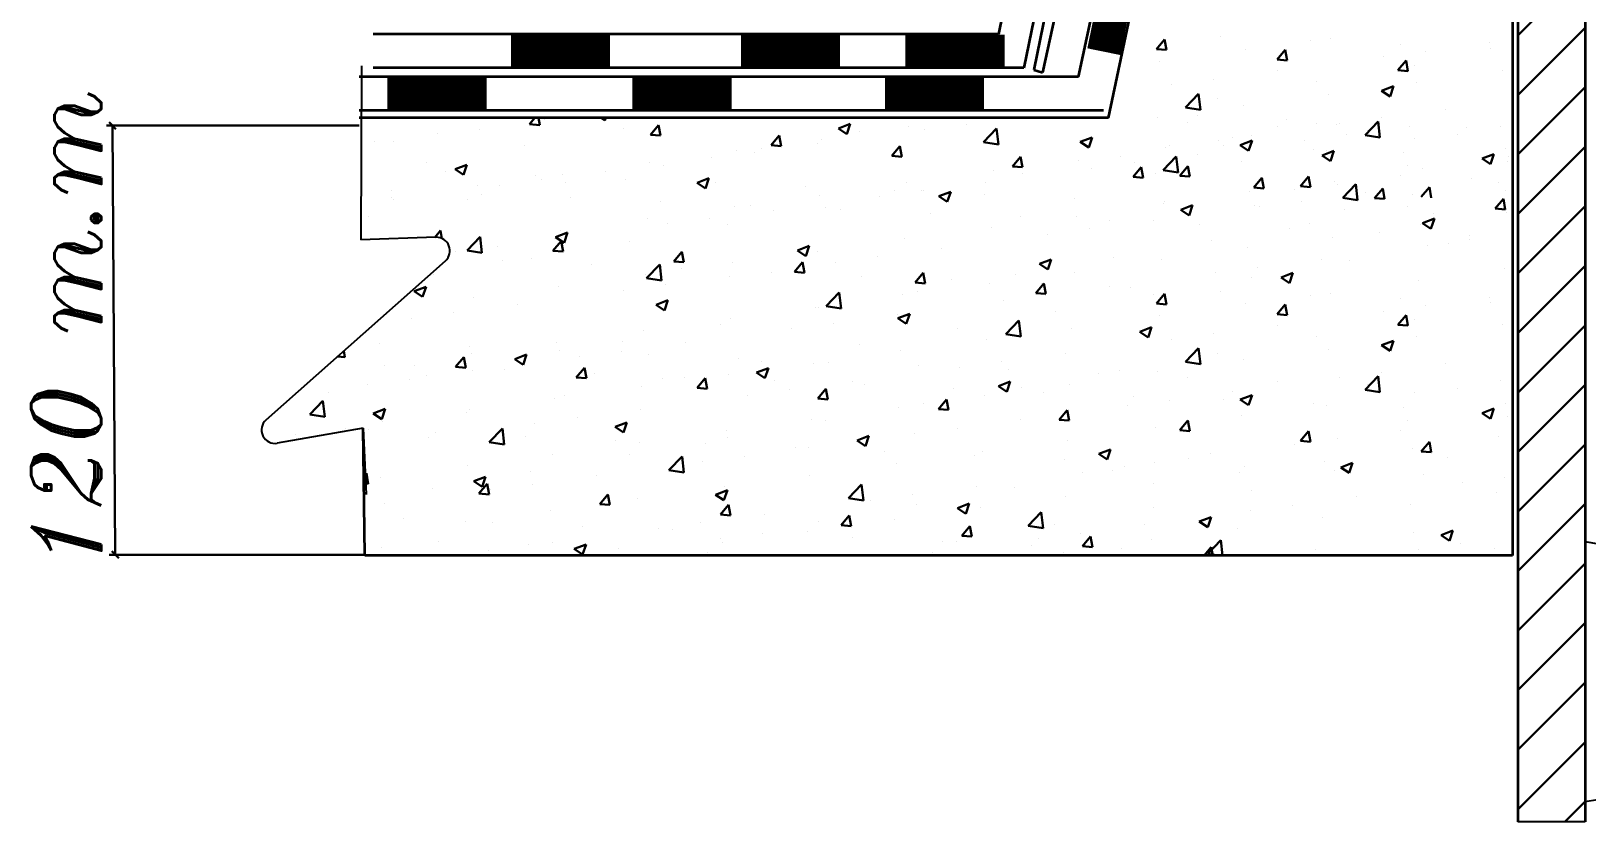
# Model space of a CAD drawing. Extents: x 594 to 813, y 174 to 240.
# Drawn here: x 622.874 to 625.056, y 224.136 to 225.245 of the extents above; entities that cross this region are included whole.
import ezdxf
from ezdxf.enums import TextEntityAlignment as Align

# ---------------------------------------------------------------- set-up
doc = ezdxf.new("R2010")
doc.units = 0
doc.header["$MEASUREMENT"] = 0
doc.header["$PDMODE"] = 35
doc.header["$PDSIZE"] = 0.5
doc.layers.get('0').update_dxf_attribs({"linetype": 'CONTINUOUS', "lineweight": 30})
doc.layers.get('Defpoints').update_dxf_attribs({"linetype": 'CONTINUOUS'})
for name, color, linetype, lineweight in [('2', 2, 'CONTINUOUS', 25), ('5', 5, 'CONTINUOUS', 35), ('AC.REF(S). PIPING', 3, 'CONTINUOUS', 30)]:
    doc.layers.add(name, color=color, linetype=linetype, lineweight=lineweight)
doc.layers.add('Duct', color=4, linetype='CONTINUOUS')
doc.styles.add('ROMANC', font='italict.shx')

# ---------------------------------------------------------------- blocks, each defined once
blk = doc.blocks.new('A$C5DD3573E')
at = {"color": 0}
for p, q in [((-33533.694, -5716.551), (-33455.652, -5638.509)), ((-33533.694, -5785.53), (-33455.652, -5707.489)), ((-33952.653, -5732.266), (-33943.248, -5721.057)), ((-33952.653, -5732.266), (-33940.992, -5733.286)), ((-33940.994, -5733.286), (-33943.25, -5721.057)), ((-33878.221, -5717.931), (-33878.221, -5717.931)), ((-33849.139, -5732.585), (-33849.139, -5732.585)), ((-33812.713, -5744.509), (-33803.307, -5733.3)), ((-33801.053, -5745.53), (-33803.309, -5733.3)), ((-33774.07, -5722.332), (-33774.07, -5722.332)), ((-33750.59, -5720.095), (-33750.59, -5720.095)), ((-33669.919, -5726.732), (-33669.919, -5726.732)), ((-33640.693, -5734.887), (-33640.693, -5734.887)), ((-33566.8, -5725.159), (-33566.8, -5725.159)), ((-33565.768, -5731.133), (-33565.768, -5731.133)), ((-33949.312, -5746.323), (-33949.312, -5746.323)), ((-33812.713, -5744.509), (-33801.051, -5745.529)), ((-33689.535, -5741.317), (-33689.535, -5741.317)), ((-33672.773, -5756.752), (-33663.367, -5745.543)), ((-33661.113, -5757.773), (-33663.369, -5745.543)), ((-33653.919, -5750.804), (-33653.919, -5750.804)), ((-33886.645, -5767.267), (-33886.645, -5767.267)), ((-33812.753, -5757.539), (-33812.753, -5757.539)), ((-33767.701, -5770.335), (-33767.701, -5770.335)), ((-33672.773, -5756.752), (-33661.111, -5757.773)), ((-33651.628, -5770.416), (-33651.628, -5770.416)), ((-33551.455, -5756.678), (-33551.455, -5756.678)), ((-33935.488, -5773.697), (-33935.488, -5773.697)), ((-33919.136, -5799.845), (-33903.94, -5784.007)), ((-33901.786, -5802.536), (-33903.942, -5784.007)), ((-33881.483, -5789.866), (-33881.483, -5789.866)), ((-33752.963, -5785.044), (-33752.963, -5785.044)), ((-33691.616, -5780.54), (-33677.955, -5775.296)), ((-33691.616, -5780.54), (-33681.911, -5787.086)), ((-33681.913, -5787.086), (-33677.957, -5775.296)), ((-33533.694, -5854.51), (-33455.652, -5776.468)), ((-33919.136, -5799.845), (-33901.784, -5802.536)), ((-33851.511, -5797.534), (-33851.511, -5797.534)), ((-33618.126, -5802.11), (-33618.126, -5802.11)), ((-34737.446, -5825.344), (-34737.446, -5825.344)), ((-34679.426, -5819.23), (-34673.297, -5811.925)), ((-34679.426, -5819.23), (-34667.765, -5820.25)), ((-34667.767, -5820.25), (-34669.302, -5811.925)), ((-34662.668, -5813.397), (-34662.668, -5813.397)), ((-34638.898, -5812.853), (-34638.898, -5812.853)), ((-34596.794, -5811.925), (-34592.068, -5815.113)), ((-34592.07, -5815.112), (-34591, -5811.925)), ((-34571.08, -5824.281), (-34571.08, -5824.281)), ((-34539.486, -5831.473), (-34530.08, -5820.264)), ((-34527.826, -5832.493), (-34530.082, -5820.263)), ((-34321.383, -5824.192), (-34307.722, -5818.948)), ((-34321.383, -5824.192), (-34311.678, -5830.738)), ((-34311.68, -5830.738), (-34307.724, -5818.948)), ((-34239.879, -5822.318), (-34239.879, -5822.318)), ((-34222.089, -5825.588), (-34222.089, -5825.588)), ((-34173.247, -5819.158), (-34173.247, -5819.158)), ((-34153.226, -5840.14), (-34138.029, -5824.302)), ((-34135.876, -5842.83), (-34138.032, -5824.301)), ((-33951.685, -5811.271), (-33951.685, -5811.271)), ((-33916.215, -5817.628), (-33916.215, -5817.628)), ((-33905.562, -5809.596), (-33905.562, -5809.596)), ((-33812.064, -5822.029), (-33812.064, -5822.029)), ((-33801.411, -5813.996), (-33801.411, -5813.996)), ((-33767.126, -5818.212), (-33767.126, -5818.212)), ((-33743.473, -5820.184), (-33743.473, -5820.184)), ((-33740.861, -5818.268), (-33740.861, -5818.268)), ((-33710.913, -5832.139), (-33695.716, -5816.301)), ((-33697.26, -5818.397), (-33697.26, -5818.397)), ((-33693.563, -5834.83), (-33695.719, -5816.301)), ((-33692.019, -5811.838), (-33692.019, -5811.838)), ((-33658.775, -5821.621), (-33658.775, -5821.621)), ((-33593.11, -5822.798), (-33593.11, -5822.798)), ((-33553.827, -5821.627), (-33553.827, -5821.627)), ((-34859.778, -5839.347), (-34859.778, -5839.347)), ((-34837.62, -5839.081), (-34837.62, -5839.081)), ((-34785.886, -5829.619), (-34785.886, -5829.619)), ((-34684.862, -5843.812), (-34684.862, -5843.812)), ((-34539.486, -5831.473), (-34527.824, -5832.493)), ((-34399.546, -5843.716), (-34390.14, -5832.507)), ((-34399.546, -5843.716), (-34387.884, -5844.737)), ((-34387.886, -5844.736), (-34390.142, -5832.507)), ((-34345.307, -5841.81), (-34345.307, -5841.81)), ((-34341.214, -5836.946), (-34341.214, -5836.946)), ((-34296.766, -5828.058), (-34296.766, -5828.058)), ((-34153.226, -5840.14), (-34135.874, -5842.831)), ((-34040.993, -5839.818), (-34027.332, -5834.574)), ((-34040.993, -5839.818), (-34031.288, -5846.364)), ((-34031.29, -5846.364), (-34027.334, -5834.574)), ((-33880.908, -5837.743), (-33880.908, -5837.743)), ((-33875.078, -5843.836), (-33875.078, -5843.836)), ((-33864.079, -5834.49), (-33864.079, -5834.49)), ((-33855.547, -5843.467), (-33841.886, -5838.223)), ((-33855.547, -5843.467), (-33845.842, -5850.013)), ((-33845.844, -5850.013), (-33841.888, -5838.223)), ((-33842.021, -5832.674), (-33842.021, -5832.674)), ((-33781.51, -5837.779), (-33781.51, -5837.779)), ((-33732.667, -5831.349), (-33732.667, -5831.349)), ((-33710.913, -5832.139), (-33693.561, -5834.83)), ((-33707.913, -5826.43), (-33707.913, -5826.43)), ((-33654.001, -5835.365), (-33654.001, -5835.365)), ((-33603.762, -5830.83), (-33603.762, -5830.83)), ((-34468.041, -5857.969), (-34468.041, -5857.969)), ((-34439.762, -5849.437), (-34439.762, -5849.437)), ((-34419.199, -5851.538), (-34419.199, -5851.538)), ((-34410.548, -5847.589), (-34410.548, -5847.589)), ((-34259.605, -5855.959), (-34250.199, -5844.75)), ((-34259.605, -5855.959), (-34247.943, -5856.98)), ((-34247.946, -5856.98), (-34250.201, -5844.75)), ((-34119.665, -5868.203), (-34110.259, -5856.993)), ((-34108.005, -5869.223), (-34110.261, -5856.993)), ((-34043.529, -5861.04), (-34043.529, -5861.04)), ((-33994.69, -5857.274), (-33994.69, -5857.274)), ((-33945.003, -5872.433), (-33929.806, -5856.595)), ((-33942.195, -5846.411), (-33942.195, -5846.411)), ((-33937.971, -5844.219), (-33937.971, -5844.219)), ((-33927.653, -5875.124), (-33929.808, -5856.595)), ((-33904.728, -5854.001), (-33904.728, -5854.001)), ((-33770.927, -5848.236), (-33770.927, -5848.236)), ((-33760.603, -5855.443), (-33746.942, -5850.199)), ((-33760.603, -5855.443), (-33750.898, -5861.989)), ((-33755.335, -5849.993), (-33755.335, -5849.993)), ((-33750.9, -5861.989), (-33746.944, -5850.199)), ((-33666.776, -5852.637), (-33666.776, -5852.637)), ((-33575.157, -5859.092), (-33561.496, -5853.849)), ((-33575.157, -5859.092), (-33565.452, -5865.639)), ((-33565.454, -5865.639), (-33561.498, -5853.849)), ((-33562.625, -5857.037), (-33562.625, -5857.037)), ((-33548.192, -5847.685), (-33548.192, -5847.685)), ((-33544.337, -5856.767), (-33544.337, -5856.767)), ((-33533.694, -5923.49), (-33455.652, -5845.448)), ((-34798.644, -5863.343), (-34798.644, -5863.343)), ((-34776.764, -5874.089), (-34776.764, -5874.089)), ((-34765.704, -5871.494), (-34752.043, -5866.25)), ((-34765.704, -5871.494), (-34755.999, -5878.04)), ((-34756.001, -5878.039), (-34752.045, -5866.25)), ((-34672.613, -5878.489), (-34672.613, -5878.489)), ((-34641.27, -5877.802), (-34641.27, -5877.802)), ((-34591.26, -5874.19), (-34591.26, -5874.19)), ((-34539.936, -5863.174), (-34539.936, -5863.174)), ((-34524.33, -5867.12), (-34524.33, -5867.12)), ((-34142.078, -5873.53), (-34142.078, -5873.53)), ((-34119.665, -5868.203), (-34108.003, -5869.223)), ((-34108.472, -5876.805), (-34108.472, -5876.805)), ((-34027.462, -5870.159), (-34027.462, -5870.159)), ((-33979.724, -5880.446), (-33970.319, -5869.236)), ((-33978.62, -5863.729), (-33978.62, -5863.729)), ((-33968.065, -5881.466), (-33970.321, -5869.237)), ((-33954.057, -5876.22), (-33954.057, -5876.22)), ((-33945.003, -5872.433), (-33927.651, -5875.124)), ((-33925.582, -5879.022), (-33916.177, -5867.812)), ((-33925.582, -5879.022), (-33913.921, -5880.042)), ((-33913.923, -5880.042), (-33916.179, -5867.812)), ((-33853.884, -5862.483), (-33853.884, -5862.483)), ((-33785.642, -5891.265), (-33776.236, -5880.056)), ((-33773.983, -5892.285), (-33776.238, -5880.056)), ((-33669.452, -5879.062), (-33669.452, -5879.062)), ((-33661.974, -5867.216), (-33661.974, -5867.216)), ((-33644.511, -5870.504), (-33644.511, -5870.504)), ((-33546.234, -5862.84), (-33546.234, -5862.84)), ((-34839.777, -5895.896), (-34839.777, -5895.896)), ((-34739.818, -5890.293), (-34739.818, -5890.293)), ((-34713.994, -5890.349), (-34713.994, -5890.349)), ((-34665.152, -5883.919), (-34665.152, -5883.919)), ((-34638.112, -5886.651), (-34638.112, -5886.651)), ((-34568.462, -5882.89), (-34568.462, -5882.89)), ((-34485.314, -5887.119), (-34471.653, -5881.876)), ((-34485.314, -5887.119), (-34475.609, -5893.666)), ((-34475.611, -5893.665), (-34471.655, -5881.875)), ((-34464.311, -5887.29), (-34464.311, -5887.29)), ((-34360.16, -5891.691), (-34360.16, -5891.691)), ((-34256.009, -5896.092), (-34256.009, -5896.092)), ((-34242.251, -5887.267), (-34242.251, -5887.267)), ((-34224.572, -5896.109), (-34224.572, -5896.109)), ((-34222.254, -5896.336), (-34222.254, -5896.336)), ((-34204.924, -5902.745), (-34191.263, -5897.501)), ((-34195.221, -5909.291), (-34191.265, -5897.501)), ((-34150.68, -5886.381), (-34150.68, -5886.381)), ((-33979.724, -5880.446), (-33968.063, -5881.466)), ((-33844.394, -5897.623), (-33844.394, -5897.623)), ((-33839.784, -5892.689), (-33830.378, -5881.48)), ((-33839.784, -5892.689), (-33828.122, -5893.709)), ((-33828.124, -5893.709), (-33830.38, -5881.48)), ((-33792.187, -5895.22), (-33792.187, -5895.22)), ((-33785.642, -5891.265), (-33773.98, -5892.285)), ((-33775.757, -5886.747), (-33775.757, -5886.747)), ((-33745.845, -5885.133), (-33745.845, -5885.133)), ((-33743.345, -5888.79), (-33743.345, -5888.79)), ((-33736.78, -5904.726), (-33721.583, -5888.889)), ((-33719.43, -5907.417), (-33721.585, -5888.888)), ((-33699.844, -5904.932), (-33690.438, -5893.723)), ((-33688.184, -5905.953), (-33690.44, -5893.723)), ((-33645.702, -5903.508), (-33636.296, -5892.299)), ((-33634.042, -5904.529), (-33636.298, -5892.299)), ((-33586.883, -5882.35), (-33586.883, -5882.35)), ((-33556.199, -5886.576), (-33556.199, -5886.576)), ((-33547.617, -5895.562), (-33547.617, -5895.562)), ((-34839.992, -5904.03), (-34839.992, -5904.03)), ((-34837.212, -5906.571), (-34837.212, -5906.571)), ((-34751.894, -5906.182), (-34751.894, -5906.182)), ((-34735.626, -5900.296), (-34735.626, -5900.296)), ((-34631.475, -5904.697), (-34631.475, -5904.697)), ((-34527.324, -5909.097), (-34527.324, -5909.097)), ((-34442.134, -5914.386), (-34442.134, -5914.386)), ((-34423.173, -5913.498), (-34423.173, -5913.498)), ((-34343.586, -5901.895), (-34343.586, -5901.895)), ((-34336.036, -5915.867), (-34336.036, -5915.867)), ((-34273.415, -5902.54), (-34273.415, -5902.54)), ((-34204.924, -5902.745), (-34195.219, -5909.291)), ((-34151.858, -5900.492), (-34151.858, -5900.492)), ((-34047.707, -5904.893), (-34047.707, -5904.893)), ((-33944.567, -5911.36), (-33944.567, -5911.36)), ((-33943.556, -5909.293), (-33943.556, -5909.293)), ((-33924.534, -5918.37), (-33910.873, -5913.126)), ((-33914.831, -5924.916), (-33910.875, -5913.127)), ((-33839.405, -5913.694), (-33839.405, -5913.694)), ((-33832.836, -5914.73), (-33832.836, -5914.73)), ((-33783.993, -5908.3), (-33783.993, -5908.3)), ((-33736.78, -5904.726), (-33719.428, -5907.418)), ((-33710.101, -5898.572), (-33710.101, -5898.572)), ((-33699.844, -5904.932), (-33688.182, -5905.953)), ((-33661.399, -5915.093), (-33661.399, -5915.093)), ((-33656.373, -5900.314), (-33656.373, -5900.314)), ((-33559.903, -5917.175), (-33550.497, -5905.966)), ((-33548.243, -5918.196), (-33550.499, -5905.966)), ((-33533.694, -5992.47), (-33455.652, -5914.428)), ((-34865.676, -5925.712), (-34865.676, -5925.712)), ((-34542.308, -5928.123), (-34542.308, -5928.123)), ((-34470.525, -5928.49), (-34470.525, -5928.49)), ((-34396.633, -5918.762), (-34396.633, -5918.762)), ((-34319.023, -5917.898), (-34319.023, -5917.898)), ((-34214.872, -5922.299), (-34214.872, -5922.299)), ((-34110.721, -5926.699), (-34110.721, -5926.699)), ((-34045.902, -5925.988), (-34045.902, -5925.988)), ((-34006.57, -5931.1), (-34006.57, -5931.1)), ((-33956.054, -5930.952), (-33956.054, -5930.952)), ((-33924.534, -5918.37), (-33914.829, -5924.916)), ((-33735.254, -5918.094), (-33735.254, -5918.094)), ((-33644.144, -5933.996), (-33630.483, -5928.752)), ((-33644.144, -5933.996), (-33634.439, -5940.542)), ((-33634.441, -5940.542), (-33630.485, -5928.752)), ((-33631.103, -5922.495), (-33631.103, -5922.495)), ((-33559.903, -5917.175), (-33548.241, -5918.196)), ((-33546.71, -5921.716), (-33546.71, -5921.716)), ((-34789.513, -5950.426), (-34782.89, -5942.533)), ((-34781.206, -5951.674), (-34782.892, -5942.532)), ((-34752.029, -5965.607), (-34736.832, -5949.769)), ((-34734.679, -5968.298), (-34736.834, -5949.769)), ((-34649.245, -5950.047), (-34635.584, -5944.803)), ((-34649.245, -5950.047), (-34639.54, -5956.593)), ((-34643.643, -5942.751), (-34643.643, -5942.751)), ((-34642.586, -5951.142), (-34642.586, -5951.142)), ((-34639.542, -5956.592), (-34635.586, -5944.802)), ((-34519.367, -5934.92), (-34519.367, -5934.92)), ((-34449.818, -5935.398), (-34449.818, -5935.398)), ((-34244.624, -5952.216), (-34244.624, -5952.216)), ((-34144.45, -5938.479), (-34144.45, -5938.479)), ((-34078.788, -5947.111), (-34078.788, -5947.111)), ((-34029.946, -5940.68), (-34029.946, -5940.68)), ((-33902.419, -5935.501), (-33902.419, -5935.501)), ((-33798.268, -5939.901), (-33798.268, -5939.901)), ((-33775.181, -5934.624), (-33775.181, -5934.624)), ((-33748.218, -5950.082), (-33748.218, -5950.082)), ((-33694.117, -5944.302), (-33694.117, -5944.302)), ((-33646.883, -5935.453), (-33646.883, -5935.453)), ((-33589.966, -5948.702), (-33589.966, -5948.702)), ((-34765.32, -5967.3), (-34765.32, -5967.3)), ((-34752.029, -5965.607), (-34734.677, -5968.298)), ((-34742.191, -5955.242), (-34742.191, -5955.242)), ((-34716.478, -5960.87), (-34716.478, -5960.87)), ((-34652.356, -5965.986), (-34642.95, -5954.776)), ((-34652.356, -5965.986), (-34640.694, -5967.006)), ((-34640.696, -5967.005), (-34642.952, -5954.776)), ((-34563.6, -5954.929), (-34563.6, -5954.929)), ((-34512.415, -5978.229), (-34503.009, -5967.019)), ((-34500.755, -5979.249), (-34503.011, -5967.019)), ((-34368.855, -5965.672), (-34355.194, -5960.428)), ((-34368.855, -5965.672), (-34359.15, -5972.218)), ((-34359.152, -5972.218), (-34355.196, -5960.428)), ((-34345.958, -5966.844), (-34345.958, -5966.844)), ((-34202.006, -5963.333), (-34202.006, -5963.333)), ((-33888.963, -5954.155), (-33888.963, -5954.155)), ((-33846.766, -5962.572), (-33846.766, -5962.572)), ((-33638.209, -5959.301), (-33638.209, -5959.301)), ((-33614.649, -5957.931), (-33614.649, -5957.931)), ((-33589.367, -5952.871), (-33589.367, -5952.871)), ((-34711.429, -5977.663), (-34711.429, -5977.663)), ((-34677.382, -5974.459), (-34677.382, -5974.459)), ((-34607.278, -5982.063), (-34607.278, -5982.063)), ((-34543.805, -5997.901), (-34528.609, -5982.063)), ((-34526.456, -6000.591), (-34528.611, -5982.062)), ((-34512.415, -5978.229), (-34500.753, -5979.249)), ((-34503.127, -5986.464), (-34503.127, -5986.464)), ((-34444.507, -5979.335), (-34444.507, -5979.335)), ((-34372.475, -5990.472), (-34363.069, -5979.263)), ((-34360.815, -5991.492), (-34363.071, -5979.262)), ((-34324.741, -5979.491), (-34324.741, -5979.491)), ((-34275.898, -5973.061), (-34275.898, -5973.061)), ((-34088.465, -5981.298), (-34074.804, -5976.054)), ((-34088.465, -5981.298), (-34078.76, -5987.844)), ((-34078.762, -5987.844), (-34074.806, -5976.054)), ((-34002.745, -5973.686), (-34002.745, -5973.686)), ((-33946.94, -5976.309), (-33946.94, -5976.309)), ((-33835.319, -5985.252), (-33835.319, -5985.252)), ((-33761.427, -5975.523), (-33761.427, -5975.523)), ((-33728.431, -5977.462), (-33728.431, -5977.462)), ((-33549.082, -5986.665), (-33549.082, -5986.665)), ((-33533.694, -6061.449), (-33455.652, -5983.408)), ((-34791.164, -5993.99), (-34791.164, -5993.99)), ((-34544.68, -5993.072), (-34544.68, -5993.072)), ((-34543.805, -5997.901), (-34526.453, -6000.592)), ((-34521.851, -6005.441), (-34521.851, -6005.441)), ((-34447.959, -5995.713), (-34447.959, -5995.713)), ((-34398.976, -5990.864), (-34398.976, -5990.864)), ((-34372.475, -5990.472), (-34360.813, -5991.492)), ((-34294.825, -5995.265), (-34294.825, -5995.265)), ((-34232.534, -6002.715), (-34223.128, -5991.506)), ((-34232.534, -6002.715), (-34220.873, -6003.735)), ((-34220.875, -6003.735), (-34223.131, -5991.506)), ((-34190.674, -5999.665), (-34190.674, -5999.665)), ((-34146.823, -6003.428), (-34146.823, -6003.428)), ((-34116.527, -5993.217), (-34116.527, -5993.217)), ((-34092.594, -6014.958), (-34083.188, -6003.749)), ((-34086.523, -6004.066), (-34086.523, -6004.066)), ((-34080.934, -6015.979), (-34083.19, -6003.749)), ((-34048.274, -5990.937), (-34048.274, -5990.937)), ((-33884.162, -5991.682), (-33884.162, -5991.682)), ((-33842.213, -5996.993), (-33842.213, -5996.993)), ((-33808.075, -5996.923), (-33794.414, -5991.679)), ((-33808.075, -5996.923), (-33798.37, -6003.469)), ((-33798.372, -6003.469), (-33794.416, -5991.679)), ((-33649.256, -6000.402), (-33649.256, -6000.402)), ((-34813.176, -6012.974), (-34799.515, -6007.73)), ((-34813.176, -6012.974), (-34803.471, -6019.52)), ((-34803.473, -6019.519), (-34799.517, -6007.729)), ((-34744.563, -6020.191), (-34744.563, -6020.191)), ((-34646.015, -6007.7), (-34646.015, -6007.7)), ((-34570.693, -6011.871), (-34570.693, -6011.871)), ((-34532.786, -6028.599), (-34519.125, -6023.355)), ((-34523.083, -6035.145), (-34519.127, -6023.355)), ((-34335.582, -6030.194), (-34320.386, -6014.356)), ((-34318.233, -6032.885), (-34320.388, -6014.356)), ((-34246.996, -6017.165), (-34246.996, -6017.165)), ((-34230.309, -6012.747), (-34230.309, -6012.747)), ((-34130.114, -6024.062), (-34130.114, -6024.062)), ((-34092.594, -6014.958), (-34080.932, -6015.979)), ((-34081.272, -6017.632), (-34081.272, -6017.632)), ((-34007.38, -6007.904), (-34007.38, -6007.904)), ((-33982.372, -6008.466), (-33982.372, -6008.466)), ((-33955.995, -6016.524), (-33955.995, -6016.524)), ((-33952.653, -6027.202), (-33943.248, -6015.992)), ((-33940.994, -6028.222), (-33943.25, -6015.992)), ((-33878.221, -6012.867), (-33878.221, -6012.867)), ((-33774.07, -6017.267), (-33774.07, -6017.267)), ((-33750.59, -6015.031), (-33750.59, -6015.031)), ((-33669.919, -6021.668), (-33669.919, -6021.668)), ((-33566.8, -6020.095), (-33566.8, -6020.095)), ((-34767.804, -6037.821), (-34767.804, -6037.821)), ((-34693.911, -6028.093), (-34693.911, -6028.093)), ((-34532.786, -6028.599), (-34523.081, -6035.145)), ((-34348.331, -6031.793), (-34348.331, -6031.793)), ((-34344.091, -6032.278), (-34344.091, -6032.278)), ((-34335.582, -6030.194), (-34318.23, -6032.885)), ((-34253.332, -6040.284), (-34253.332, -6040.284)), ((-34252.396, -6044.225), (-34238.735, -6038.981)), ((-34242.693, -6050.771), (-34238.737, -6038.981)), ((-34069.777, -6036.055), (-34069.777, -6036.055)), ((-33952.653, -6027.202), (-33940.992, -6028.222)), ((-33949.312, -6041.258), (-33949.312, -6041.258)), ((-33849.139, -6027.521), (-33849.139, -6027.521)), ((-33812.713, -6039.445), (-33803.307, -6028.235)), ((-33812.713, -6039.445), (-33801.051, -6040.465)), ((-33801.053, -6040.465), (-33803.309, -6028.236)), ((-33689.535, -6036.253), (-33689.535, -6036.253)), ((-33672.773, -6051.688), (-33663.367, -6040.479)), ((-33661.113, -6052.709), (-33663.369, -6040.479)), ((-33640.693, -6029.823), (-33640.693, -6029.823)), ((-33565.768, -6026.069), (-33565.768, -6026.069)), ((-33540.137, -6026.209), (-33540.137, -6026.209)), ((-34816.646, -6044.251), (-34816.646, -6044.251)), ((-34547.053, -6058.021), (-34547.053, -6058.021)), ((-34457.873, -6051.809), (-34457.873, -6051.809)), ((-34446.879, -6044.284), (-34446.879, -6044.284)), ((-34376.067, -6056.442), (-34376.067, -6056.442)), ((-34327.224, -6050.012), (-34327.224, -6050.012)), ((-34252.396, -6044.225), (-34242.691, -6050.771)), ((-34183.559, -6055.586), (-34183.559, -6055.586)), ((-34127.359, -6062.488), (-34112.163, -6046.65)), ((-34110.009, -6065.178), (-34112.165, -6046.649)), ((-34050.647, -6055.886), (-34050.647, -6055.886)), ((-33972.006, -6059.85), (-33958.345, -6054.606)), ((-33972.006, -6059.85), (-33962.301, -6066.396)), ((-33962.303, -6066.396), (-33958.347, -6054.606)), ((-33812.753, -6052.475), (-33812.753, -6052.475)), ((-33672.773, -6051.688), (-33661.111, -6052.708)), ((-33653.919, -6045.74), (-33653.919, -6045.74)), ((-33551.455, -6051.614), (-33551.455, -6051.614)), ((-33533.694, -6130.429), (-33455.652, -6052.387)), ((-34853.573, -6072.959), (-34853.573, -6072.959)), ((-34749.423, -6077.36), (-34749.423, -6077.36)), ((-34648.387, -6072.649), (-34648.387, -6072.649)), ((-34571.655, -6071.34), (-34571.655, -6071.34)), ((-34499.285, -6072.664), (-34499.285, -6072.664)), ((-34297.341, -6075.117), (-34297.341, -6075.117)), ((-34149.195, -6068.377), (-34149.195, -6068.377)), ((-34127.359, -6062.488), (-34110.007, -6065.179)), ((-33935.488, -6068.633), (-33935.488, -6068.633)), ((-33886.645, -6062.203), (-33886.645, -6062.203)), ((-33767.701, -6065.271), (-33767.701, -6065.271)), ((-33691.616, -6075.476), (-33677.955, -6070.232)), ((-33691.616, -6075.476), (-33681.911, -6082.022)), ((-33681.913, -6082.022), (-33677.957, -6070.232)), ((-33651.628, -6065.351), (-33651.628, -6065.351)), ((-34902.152, -6088.519), (-34893.504, -6089.275)), ((-34893.506, -6089.275), (-34894.841, -6082.037)), ((-34765.225, -6100.498), (-34755.819, -6089.289)), ((-34753.565, -6101.518), (-34755.821, -6089.288)), ((-34746.936, -6085.14), (-34746.936, -6085.14)), ((-34696.717, -6091.526), (-34683.056, -6086.282)), ((-34696.717, -6091.526), (-34687.012, -6098.072)), ((-34687.014, -6098.072), (-34683.058, -6086.282)), ((-34685.437, -6090.871), (-34685.437, -6090.871)), ((-34645.272, -6081.76), (-34645.272, -6081.76)), ((-34622.019, -6088.823), (-34622.019, -6088.823)), ((-34573.177, -6082.392), (-34573.177, -6082.392)), ((-34541.121, -6086.161), (-34541.121, -6086.161)), ((-34436.97, -6090.561), (-34436.97, -6090.561)), ((-34411.123, -6094.648), (-34411.123, -6094.648)), ((-34332.819, -6094.962), (-34332.819, -6094.962)), ((-34249.369, -6082.114), (-34249.369, -6082.114)), ((-34132.598, -6094.583), (-34132.598, -6094.583)), ((-34058.706, -6084.855), (-34058.706, -6084.855)), ((-33919.136, -6094.781), (-33903.94, -6078.943)), ((-33919.136, -6094.781), (-33901.784, -6097.472)), ((-33901.786, -6097.472), (-33903.942, -6078.943)), ((-33881.483, -6084.802), (-33881.483, -6084.802)), ((-33851.511, -6092.47), (-33851.511, -6092.47)), ((-33752.963, -6079.98), (-33752.963, -6079.98)), ((-34847.109, -6098.877), (-34847.109, -6098.877)), ((-34812.436, -6099.167), (-34812.436, -6099.167)), ((-34799.219, -6110.402), (-34799.219, -6110.402)), ((-34765.225, -6100.498), (-34753.563, -6101.518)), ((-34745.237, -6105.045), (-34745.237, -6105.045)), ((-34708.285, -6103.567), (-34708.285, -6103.567)), ((-34625.285, -6112.741), (-34615.879, -6101.532)), ((-34625.285, -6112.741), (-34613.623, -6113.762)), ((-34613.625, -6113.761), (-34615.881, -6101.532)), ((-34604.134, -6107.968), (-34604.134, -6107.968)), ((-34524.906, -6114.178), (-34524.906, -6114.178)), ((-34499.983, -6112.368), (-34499.983, -6112.368)), ((-34485.344, -6124.985), (-34475.938, -6113.775)), ((-34473.685, -6126.005), (-34475.941, -6113.775)), ((-34449.252, -6109.233), (-34449.252, -6109.233)), ((-34416.327, -6107.152), (-34402.666, -6101.908)), ((-34416.327, -6107.152), (-34406.622, -6113.698)), ((-34406.624, -6113.698), (-34402.668, -6101.908)), ((-34350.703, -6096.742), (-34350.703, -6096.742)), ((-34228.668, -6099.363), (-34228.668, -6099.363)), ((-34181.44, -6101.013), (-34181.44, -6101.013)), ((-34124.517, -6103.763), (-34124.517, -6103.763)), ((-34020.366, -6108.164), (-34020.366, -6108.164)), ((-33995.265, -6104.333), (-33995.265, -6104.333)), ((-33951.685, -6106.207), (-33951.685, -6106.207)), ((-33916.215, -6112.564), (-33916.215, -6112.564)), ((-33740.861, -6113.204), (-33740.861, -6113.204)), ((-33710.913, -6127.074), (-33695.716, -6111.237)), ((-33693.563, -6129.765), (-33695.719, -6111.236)), ((-33692.019, -6106.774), (-33692.019, -6106.774)), ((-33618.126, -6097.046), (-33618.126, -6097.046)), ((-34913.002, -6129.933), (-34913.002, -6129.933)), ((-34867.972, -6121.203), (-34867.972, -6121.203)), ((-34819.13, -6114.773), (-34819.13, -6114.773)), ((-34549.425, -6122.97), (-34549.425, -6122.97)), ((-34485.344, -6124.985), (-34473.682, -6126.005)), ((-34395.832, -6116.769), (-34395.832, -6116.769)), ((-34378.55, -6126.963), (-34378.55, -6126.963)), ((-34345.404, -6137.228), (-34335.998, -6126.018)), ((-34333.744, -6138.248), (-34336, -6126.018)), ((-34304.658, -6117.235), (-34304.658, -6117.235)), ((-34291.681, -6121.169), (-34291.681, -6121.169)), ((-34187.53, -6125.57), (-34187.53, -6125.57)), ((-34135.937, -6122.777), (-34122.276, -6117.533)), ((-34135.937, -6122.777), (-34126.232, -6129.323)), ((-34126.234, -6129.323), (-34122.278, -6117.533)), ((-34109.047, -6123.864), (-34109.047, -6123.864)), ((-34083.379, -6129.97), (-34083.379, -6129.97)), ((-34053.019, -6120.835), (-34053.019, -6120.835)), ((-33864.079, -6129.426), (-33864.079, -6129.426)), ((-33812.064, -6116.965), (-33812.064, -6116.965)), ((-33710.913, -6127.074), (-33693.561, -6129.766)), ((-33707.913, -6121.365), (-33707.913, -6121.365)), ((-33654.001, -6130.3), (-33654.001, -6130.3)), ((-33603.762, -6125.766), (-33603.762, -6125.766)), ((-33553.827, -6116.563), (-33553.827, -6116.563)), ((-33533.694, -6199.409), (-33455.652, -6121.367)), ((-34934.385, -6155.662), (-34919.189, -6139.824)), ((-34917.035, -6158.352), (-34919.191, -6139.823)), ((-34860.647, -6154.454), (-34846.987, -6149.21)), ((-34850.945, -6160.999), (-34846.989, -6149.209)), ((-34749.308, -6150.088), (-34749.308, -6150.088)), ((-34650.76, -6137.598), (-34650.76, -6137.598)), ((-34638.688, -6133.709), (-34638.688, -6133.709)), ((-34550.611, -6149.616), (-34550.611, -6149.616)), ((-34427.393, -6133.394), (-34427.393, -6133.394)), ((-34345.404, -6137.228), (-34333.742, -6138.248)), ((-34251.741, -6147.063), (-34251.741, -6147.063)), ((-34222.829, -6143.394), (-34222.829, -6143.394)), ((-34205.463, -6149.471), (-34196.057, -6138.262)), ((-34205.463, -6149.471), (-34193.802, -6150.491)), ((-34193.804, -6150.491), (-34196.06, -6138.262)), ((-34151.568, -6133.326), (-34151.568, -6133.326)), ((-34065.523, -6161.714), (-34056.117, -6150.505)), ((-34053.863, -6162.734), (-34056.119, -6150.505)), ((-33986.813, -6145.584), (-33986.813, -6145.584)), ((-33979.229, -6134.371), (-33979.229, -6134.371)), ((-33937.971, -6139.154), (-33937.971, -6139.154)), ((-33875.078, -6138.772), (-33875.078, -6138.772)), ((-33855.547, -6138.403), (-33841.886, -6133.159)), ((-33855.547, -6138.403), (-33845.842, -6144.949)), ((-33845.844, -6144.949), (-33841.888, -6133.159)), ((-33770.927, -6143.172), (-33770.927, -6143.172)), ((-33755.335, -6144.928), (-33755.335, -6144.928)), ((-33666.776, -6147.573), (-33666.776, -6147.573)), ((-33575.157, -6154.028), (-33561.496, -6148.784)), ((-33565.454, -6160.575), (-33561.498, -6148.785)), ((-33548.192, -6142.621), (-33548.192, -6142.621)), ((-34934.385, -6155.662), (-34917.033, -6158.353)), ((-34860.647, -6154.454), (-34850.942, -6161)), ((-34849.482, -6163.826), (-34849.482, -6163.826)), ((-34752.47, -6153.24), (-34752.47, -6153.24)), ((-34673.345, -6165.774), (-34673.345, -6165.774)), ((-34624.503, -6159.344), (-34624.503, -6159.344)), ((-34580.258, -6170.079), (-34566.597, -6164.835)), ((-34570.555, -6176.625), (-34566.599, -6164.835)), ((-34353.076, -6161.691), (-34353.076, -6161.691)), ((-34336.611, -6162.925), (-34336.611, -6162.925)), ((-34110.032, -6161.806), (-34110.032, -6161.806)), ((-34065.523, -6161.714), (-34053.861, -6162.734)), ((-33925.582, -6173.957), (-33916.177, -6162.748)), ((-33913.923, -6174.978), (-33916.179, -6162.748)), ((-33853.884, -6157.419), (-33853.884, -6157.419)), ((-33661.974, -6162.152), (-33661.974, -6162.152)), ((-33575.157, -6154.028), (-33565.452, -6160.574)), ((-33562.625, -6151.973), (-33562.625, -6151.973)), ((-33546.234, -6157.775), (-33546.234, -6157.775)), ((-34950.816, -6178.454), (-34950.816, -6178.454)), ((-34892.39, -6172.132), (-34892.39, -6172.132)), ((-34866.252, -6172.771), (-34866.252, -6172.771)), ((-34796.563, -6181.996), (-34796.563, -6181.996)), ((-34788.239, -6176.533), (-34788.239, -6176.533)), ((-34726.162, -6187.955), (-34710.965, -6172.117)), ((-34708.812, -6190.646), (-34710.968, -6172.117)), ((-34684.088, -6180.934), (-34684.088, -6180.934)), ((-34580.258, -6170.079), (-34570.553, -6176.625)), ((-34579.937, -6185.334), (-34579.937, -6185.334)), ((-34451.624, -6174.182), (-34451.624, -6174.182)), ((-34450.393, -6182.456), (-34450.393, -6182.456)), ((-34299.868, -6185.704), (-34286.207, -6180.461)), ((-34299.868, -6185.704), (-34290.163, -6192.251)), ((-34290.165, -6192.25), (-34286.209, -6180.46)), ((-34232.766, -6177.965), (-34232.766, -6177.965)), ((-34183.924, -6171.535), (-34183.924, -6171.535)), ((-34055.392, -6185.784), (-34055.392, -6185.784)), ((-33954.057, -6171.156), (-33954.057, -6171.156)), ((-33925.582, -6173.957), (-33913.921, -6174.978)), ((-33785.642, -6186.201), (-33776.236, -6174.991)), ((-33785.642, -6186.201), (-33773.98, -6187.221)), ((-33773.983, -6187.221), (-33776.238, -6174.991)), ((-33775.757, -6181.682), (-33775.757, -6181.682)), ((-33743.345, -6183.725), (-33743.345, -6183.725)), ((-33669.452, -6173.997), (-33669.452, -6173.997)), ((-33556.199, -6181.512), (-33556.199, -6181.512)), ((-34870.456, -6191.724), (-34870.456, -6191.724)), ((-34726.162, -6187.955), (-34708.81, -6190.646)), ((-34653.132, -6202.547), (-34653.132, -6202.547)), ((-34564.175, -6201.987), (-34564.175, -6201.987)), ((-34551.798, -6187.919), (-34551.798, -6187.919)), ((-34517.939, -6220.249), (-34502.742, -6204.411)), ((-34500.589, -6222.939), (-34502.745, -6204.41)), ((-34475.786, -6189.735), (-34475.786, -6189.735)), ((-34429.876, -6203.915), (-34429.876, -6203.915)), ((-34371.635, -6194.135), (-34371.635, -6194.135)), ((-34355.984, -6194.187), (-34355.984, -6194.187)), ((-34267.484, -6198.536), (-34267.484, -6198.536)), ((-34163.333, -6202.936), (-34163.333, -6202.936)), ((-34153.94, -6198.275), (-34153.94, -6198.275)), ((-34019.478, -6201.33), (-34005.817, -6196.086)), ((-34019.478, -6201.33), (-34009.773, -6207.876)), ((-34009.775, -6207.876), (-34005.819, -6196.086)), ((-33889.539, -6201.213), (-33889.539, -6201.213)), ((-33792.187, -6190.156), (-33792.187, -6190.156)), ((-33656.373, -6195.249), (-33656.373, -6195.249)), ((-33645.702, -6198.444), (-33636.296, -6187.234)), ((-33645.702, -6198.444), (-33634.04, -6199.464)), ((-33634.042, -6199.464), (-33636.298, -6187.235)), ((-33533.694, -6268.388), (-33455.652, -6190.347)), ((-34751.681, -6215.037), (-34751.681, -6215.037)), ((-34677.957, -6221.518), (-34677.957, -6221.518)), ((-34517.939, -6220.249), (-34500.587, -6222.94)), ((-34478.719, -6210.345), (-34478.719, -6210.345)), ((-34254.114, -6212.012), (-34254.114, -6212.012)), ((-34059.182, -6207.337), (-34059.182, -6207.337)), ((-34038.139, -6222.536), (-34038.139, -6222.536)), ((-34003.321, -6220.744), (-34003.321, -6220.744)), ((-33989.297, -6216.106), (-33989.297, -6216.106)), ((-33955.031, -6211.737), (-33955.031, -6211.737)), ((-33915.405, -6206.378), (-33915.405, -6206.378)), ((-33856.256, -6222.368), (-33856.256, -6222.368)), ((-33850.88, -6216.138), (-33850.88, -6216.138)), ((-33757.708, -6209.877), (-33757.708, -6209.877)), ((-33746.729, -6220.538), (-33746.729, -6220.538)), ((-33739.088, -6216.955), (-33725.427, -6211.711)), ((-33739.088, -6216.955), (-33729.383, -6223.501)), ((-33729.385, -6223.502), (-33725.429, -6211.712)), ((-33615.225, -6204.99), (-33615.225, -6204.99)), ((-34871.795, -6227.504), (-34868.689, -6223.801)), ((-34871.694, -6235.571), (-34866.433, -6236.031)), ((-34866.435, -6236.03), (-34868.691, -6223.801)), ((-34851.854, -6228.775), (-34851.854, -6228.775)), ((-34744.188, -6233.006), (-34730.527, -6227.762)), ((-34744.188, -6233.006), (-34734.483, -6239.552)), ((-34738.154, -6247.254), (-34728.748, -6236.045)), ((-34734.486, -6239.552), (-34730.53, -6227.762)), ((-34726.495, -6248.274), (-34728.751, -6236.044)), ((-34675.829, -6236.295), (-34675.829, -6236.295)), ((-34601.937, -6226.567), (-34601.937, -6226.567)), ((-34453.997, -6239.131), (-34453.997, -6239.131)), ((-34355.448, -6226.64), (-34355.448, -6226.64)), ((-34309.716, -6252.542), (-34294.519, -6236.704)), ((-34292.366, -6255.233), (-34294.522, -6236.704)), ((-34161.358, -6238.758), (-34161.358, -6238.758)), ((-34117.103, -6240.275), (-34117.103, -6240.275)), ((-33956.43, -6236.105), (-33956.43, -6236.105)), ((-33729.007, -6224.521), (-33729.007, -6224.521)), ((-33642.578, -6224.939), (-33642.578, -6224.939)), ((-33597.56, -6234.727), (-33597.56, -6234.727)), ((-33548.718, -6228.296), (-33548.718, -6228.296)), ((-34791.739, -6241.049), (-34791.739, -6241.049)), ((-34738.154, -6247.254), (-34726.492, -6248.274)), ((-34724.671, -6242.725), (-34724.671, -6242.725)), ((-34598.214, -6259.497), (-34588.808, -6248.288)), ((-34586.554, -6260.517), (-34588.81, -6248.287)), ((-34554.17, -6252.868), (-34554.17, -6252.868)), ((-34463.798, -6248.632), (-34450.138, -6243.388)), ((-34463.798, -6248.632), (-34454.094, -6255.178)), ((-34454.096, -6255.177), (-34450.14, -6243.387)), ((-34309.716, -6252.542), (-34292.364, -6255.233)), ((-34284.092, -6254.916), (-34284.092, -6254.916)), ((-34235.25, -6248.486), (-34235.25, -6248.486)), ((-34057.764, -6250.733), (-34057.764, -6250.733)), ((-33842.789, -6244.052), (-33842.789, -6244.052)), ((-33720.778, -6250.949), (-33720.778, -6250.949)), ((-33558.572, -6246.461), (-33558.572, -6246.461)), ((-34847.889, -6258.947), (-34847.889, -6258.947)), ((-34826.232, -6276.23), (-34826.232, -6276.23)), ((-34655.505, -6267.496), (-34655.505, -6267.496)), ((-34598.214, -6259.497), (-34586.552, -6260.517)), ((-34458.273, -6271.74), (-34448.867, -6260.531)), ((-34458.273, -6271.74), (-34446.611, -6272.761)), ((-34446.614, -6272.76), (-34448.87, -6260.531)), ((-34407.31, -6271.138), (-34407.31, -6271.138)), ((-34318.333, -6283.984), (-34308.927, -6272.774)), ((-34306.673, -6285.004), (-34308.929, -6272.774)), ((-34230.885, -6259.806), (-34230.885, -6259.806)), ((-34183.409, -6264.257), (-34169.748, -6259.013)), ((-34183.409, -6264.257), (-34173.704, -6270.803)), ((-34173.706, -6270.803), (-34169.75, -6259.013)), ((-34156.312, -6263.224), (-34156.312, -6263.224)), ((-34101.492, -6284.836), (-34086.296, -6268.998)), ((-34084.143, -6287.526), (-34086.298, -6268.997)), ((-33956.571, -6263.583), (-33956.571, -6263.583)), ((-33903.019, -6279.883), (-33889.358, -6274.639)), ((-33893.316, -6286.429), (-33889.36, -6274.639)), ((-33843.513, -6267.107), (-33843.513, -6267.107)), ((-33794.67, -6260.677), (-33794.67, -6260.677)), ((-33760.08, -6274.826), (-33760.08, -6274.826)), ((-33658.745, -6260.198), (-33658.745, -6260.198)), ((-33540.712, -6273.268), (-33540.712, -6273.268)), ((-33533.694, -6337.368), (-33455.652, -6259.327)), ((-34754.053, -6279.986), (-34754.053, -6279.986)), ((-34722.081, -6280.631), (-34722.081, -6280.631)), ((-34617.93, -6285.031), (-34617.93, -6285.031)), ((-34530.045, -6287.296), (-34530.045, -6287.296)), ((-34513.779, -6289.432), (-34513.779, -6289.432)), ((-34481.202, -6280.866), (-34481.202, -6280.866)), ((-34409.629, -6293.832), (-34409.629, -6293.832)), ((-34357.821, -6291.589), (-34357.821, -6291.589)), ((-34344.667, -6279.337), (-34344.667, -6279.337)), ((-34318.333, -6283.984), (-34306.671, -6285.004)), ((-34256.486, -6276.961), (-34256.486, -6276.961)), ((-34178.392, -6296.227), (-34168.987, -6285.017)), ((-34166.733, -6297.247), (-34168.989, -6285.017)), ((-34101.492, -6284.836), (-34084.14, -6287.527)), ((-34070.353, -6283.114), (-34070.353, -6283.114)), ((-34040.623, -6293.057), (-34040.623, -6293.057)), ((-33966.731, -6283.329), (-33966.731, -6283.329)), ((-33903.019, -6279.883), (-33893.314, -6286.429)), ((-33858.628, -6287.317), (-33858.628, -6287.317)), ((-33654.494, -6292.799), (-33654.494, -6292.799)), ((-33622.629, -6295.508), (-33608.968, -6290.264)), ((-33612.926, -6302.054), (-33608.97, -6290.264)), ((-34850.99, -6309.894), (-34850.99, -6309.894)), ((-34785.095, -6302.438), (-34785.095, -6302.438)), ((-34680.944, -6306.838), (-34680.944, -6306.838)), ((-34653.263, -6303.518), (-34653.263, -6303.518)), ((-34627.729, -6311.559), (-34614.068, -6306.315)), ((-34627.729, -6311.559), (-34618.024, -6318.105)), ((-34618.027, -6318.104), (-34614.071, -6306.314)), ((-34576.793, -6311.239), (-34576.793, -6311.239)), ((-34458.449, -6298.868), (-34458.449, -6298.868)), ((-34456.369, -6304.079), (-34456.369, -6304.079)), ((-34305.478, -6298.233), (-34305.478, -6298.233)), ((-34201.327, -6302.634), (-34201.327, -6302.634)), ((-34184.135, -6302.644), (-34184.135, -6302.644)), ((-34178.392, -6296.227), (-34166.731, -6297.247)), ((-34097.176, -6307.034), (-34097.176, -6307.034)), ((-34089.465, -6299.487), (-34089.465, -6299.487)), ((-34038.452, -6308.47), (-34029.046, -6297.261)), ((-34038.452, -6308.47), (-34026.79, -6309.49)), ((-34026.793, -6309.49), (-34029.048, -6297.261)), ((-33993.025, -6311.435), (-33993.025, -6311.435)), ((-33958.802, -6301.054), (-33958.802, -6301.054)), ((-33897.238, -6319.196), (-33889.106, -6309.504)), ((-33893.269, -6317.129), (-33878.073, -6301.291)), ((-33887.32, -6319.196), (-33889.108, -6309.504)), ((-33875.992, -6319.196), (-33878.075, -6301.291)), ((-33768.276, -6312.33), (-33768.276, -6312.33)), ((-33648.886, -6311.678), (-33648.886, -6311.678)), ((-33622.629, -6295.508), (-33612.924, -6302.054)), ((-33600.044, -6305.248), (-33600.044, -6305.248)), ((-33560.944, -6311.41), (-33560.944, -6311.41)), ((-34727.155, -6313.246), (-34727.155, -6313.246)), ((-34572.231, -6318.399), (-34572.231, -6318.399)), ((-34556.543, -6317.817), (-34556.543, -6317.817)), ((-34472.642, -6315.639), (-34472.642, -6315.639)), ((-34212.683, -6315.709), (-34212.683, -6315.709)), ((-34060.137, -6315.682), (-34060.137, -6315.682)), ((-33893.269, -6317.129), (-33879.943, -6319.196)), ((-33888.874, -6315.835), (-33888.874, -6315.835)), ((-33533.694, -6406.348), (-33455.652, -6328.306)), ((-33533.694, -6475.328), (-33455.652, -6397.286)), ((-33533.694, -6544.307), (-33455.652, -6466.266)), ((-33533.694, -6613.287), (-33455.652, -6535.245)), ((-33479.238, -6627.811), (-33455.652, -6604.225))]:
    blk.add_line(p, q, dxfattribs=at)
at = {"color": 0, "linetype": 'ByBlock'}
for p, q in [((-34877.092, -5820.977), (-35170.016, -5820.977)), ((-35159.09, -5824.879), (-35166.894, -5817.075)), ((-35162.992, -5820.977), (-35159.756, -6318.159)), ((-34870.063, -6318.159), (-35166.78, -6318.159)), ((-35155.854, -6322.061), (-35163.658, -6314.257))]:
    blk.add_line(p, q, dxfattribs=at)
at = {"layer": '2'}
for p, q in [((-34874.349, -5751.828), (-34875.234, -5953.329)), ((-34787.99, -5950.374), (-34875.234, -5953.329)), ((-34984.989, -6161.963), (-34777.107, -5977.653)), ((-34872.495, -6171.72), (-34971.96, -6189.019)), ((-34872.495, -6171.72), (-34869.126, -6248.368))]:
    blk.add_line(p, q, dxfattribs=at)
for centre, start, end in [((-34787.461, -5965.974), 311.560357, 91.939424), ((-34974.635, -6173.642), 131.560357, 279.866175)]:
    blk.add_arc(centre, 15.608, start, end, dxfattribs=at)
at = {"layer": '5'}
for p, q in [((-33533.694, -4098.154), (-33533.694, -6627.811)), ((-33455.652, -4098.154), (-33455.652, -6627.811)), ((-34003.092, -5062.965), (-34135.698, -5714.909)), ((-33968.063, -5082.058), (-34106.602, -5753.93)), ((-33957.123, -5086.26), (-34095.01, -5756.247)), ((-34043.169, -5764.451), (-33893.385, -5073.975)), ((-33939.675, -5095.897), (-34084.917, -5759.352)), ((-34008.16, -5811.925), (-33860.404, -5112.695)), ((-33539.91, -5112.695), (-33539.91, -6319.196)), ((-34135.698, -5714.909), (-34860.787, -5714.909)), ((-34043.169, -5764.451), (-34877.008, -5764.451)), ((-34106.602, -5753.93), (-34860.787, -5753.93)), ((-34095.01, -5756.247), (-34084.917, -5759.352)), ((-34014.015, -5803.471), (-34877.008, -5803.471)), ((-34008.16, -5811.925), (-34877.008, -5811.925)), ((-34870.645, -6319.196), (-34872.495, -6171.72)), ((-33539.91, -6319.196), (-34870.645, -6319.196))]:
    blk.add_line(p, q, dxfattribs=at)
at = {"layer": '5', "const_width": 39.021}
for points in [[(-33995.245, -5644.548), (-34013.696, -5735.261)], [(-34701.195, -5735.057), (-34586.269, -5735.057)], [(-34434.48, -5735.057), (-34319.553, -5735.057)], [(-34243.658, -5735.057), (-34128.732, -5735.057)], [(-34844.311, -5784.897), (-34729.385, -5784.897)], [(-34560.248, -5784.897), (-34445.322, -5784.897)], [(-34267.511, -5784.897), (-34152.585, -5784.897)]]:
    blk.add_lwpolyline(points, dxfattribs=at)
at = {"layer": 'Defpoints', "color": 0, "linetype": 'ByBlock'}
for p in [(-34874.349, -5751.828), (-34874.653, -5820.977), (-35159.756, -6318.159), (-34867.625, -6318.159)]:
    blk.add_point(p, dxfattribs=at)
at = {"layer": 'Duct'}
for p, q in [((-33455.652, -2622.81), (-33455.652, -6604.225)), ((-31660.694, -6603.338), (-33455.652, -6303.411)), ((-33455.652, -6604.225), (-32558.173, -6453.374)), ((-33455.652, -6627.811), (-33533.694, -6627.811))]:
    blk.add_line(p, q, dxfattribs=at)
at = {"color": 0, "linetype": 'ByBlock', "style": 'ROMANC'}
blk.add_text('120 m.m', height=81.2934, rotation=90, dxfattribs=at).set_placement((-35216.769, -6059.136), align=Align.MIDDLE)

msp = doc.modelspace()

# ---------------------------------------------------------------- block references
at = {"layer": 'AC.REF(S). PIPING', "linetype": 'Continuous', "xscale": 0.0012099999999862, "yscale": 0.0012099999999862, "zscale": 0.0012099999999862}
msp.add_blockref('A$C5DD3573E', (665.5351, 232.1557), dxfattribs=at)

doc.saveas('drawing.dxf')
